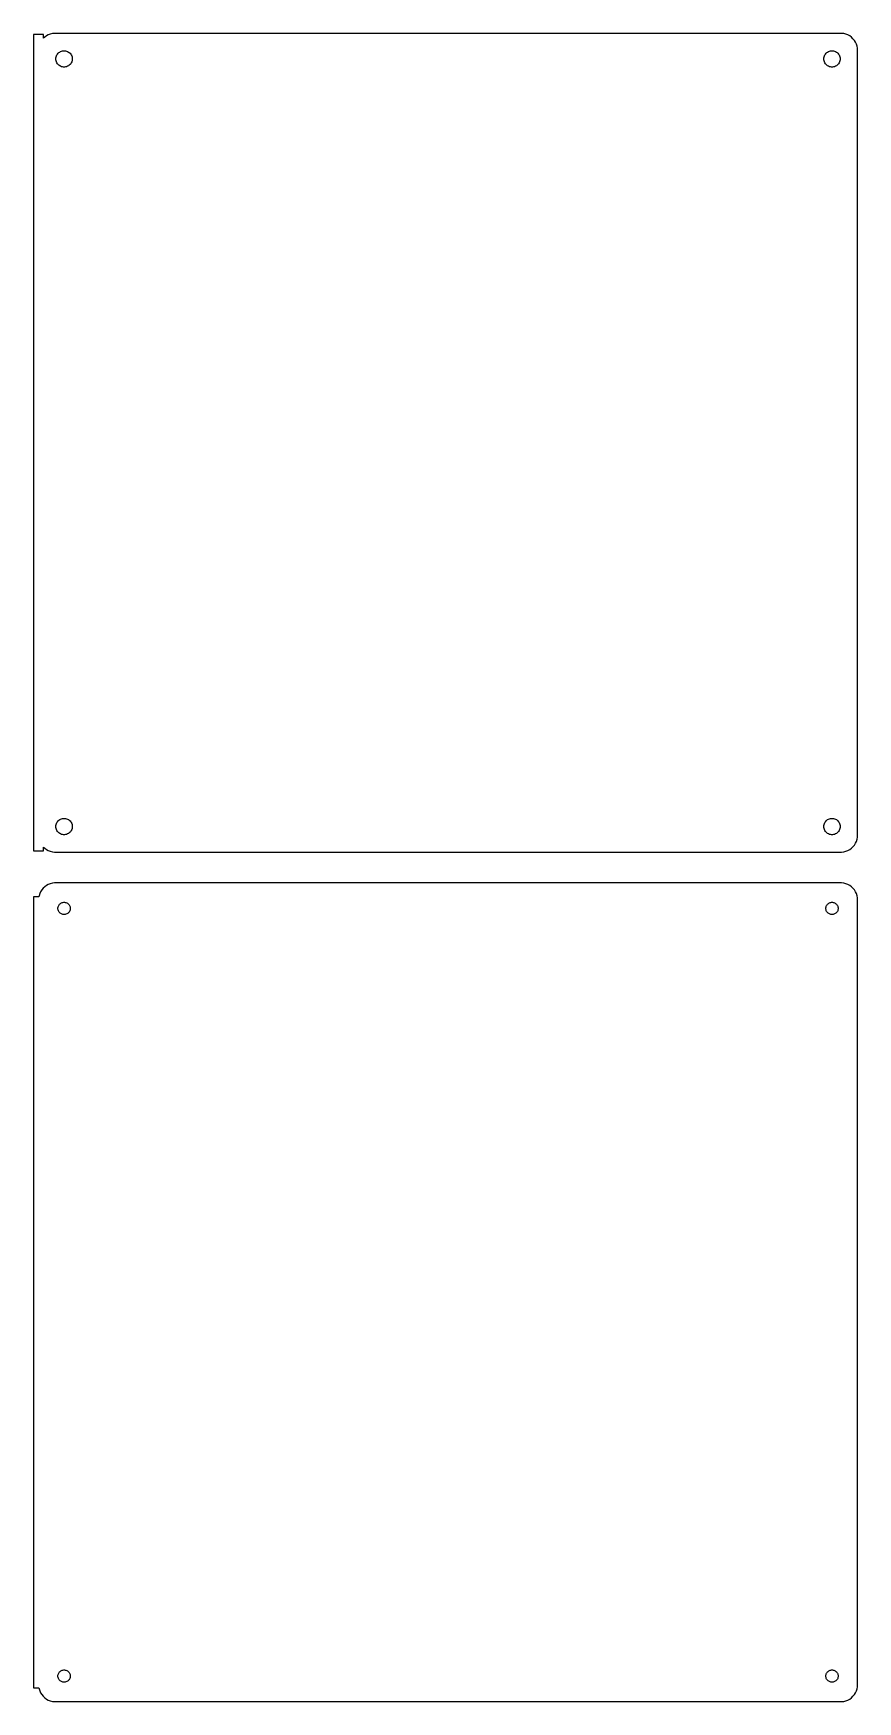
# Model space of a CAD drawing. Header units: metres. Extents: x -122 to 120, y 129 to 618.
import ezdxf

# ---------------------------------------------------------------- set-up
doc = ezdxf.new("R2010")
doc.units = ezdxf.units.M

msp = doc.modelspace()

# ---------------------------------------------------------------- linework, layer by layer
for p, q in [((-118.5, 617.615), (-121.5, 617.615)), ((-121.5, 617.615), (-121.5, 378.385)), ((-118.5, 616.559), (-118.5, 617.615)), ((-118.187, 616.853), (-118.5, 616.559)), ((-117.679, 617.222), (-118.187, 616.853)), ((-117.129, 617.524), (-117.679, 617.222)), ((-116.545, 617.755), (-117.129, 617.524)), ((-115.937, 617.911), (-116.545, 617.755)), ((-115.314, 617.99), (-115.937, 617.911)), ((115.314, 617.99), (-115.314, 617.99)), ((115.937, 617.911), (115.314, 617.99)), ((116.545, 617.755), (115.937, 617.911)), ((117.129, 617.524), (116.545, 617.755)), ((117.679, 617.222), (117.129, 617.524)), ((118.187, 616.853), (117.679, 617.222)), ((118.645, 616.423), (118.187, 616.853)), ((119.045, 615.939), (118.645, 616.423)), ((-114.825, 611.097), (-114.731, 611.383)), ((-114.731, 611.383), (-114.603, 611.656)), ((-114.603, 611.656), (-114.442, 611.911)), ((-114.442, 611.911), (-114.25, 612.143)), ((-114.25, 612.143), (-114.03, 612.349)), ((-114.03, 612.349), (-113.786, 612.526)), ((-113.786, 612.526), (-113.522, 612.672)), ((-113.522, 612.672), (-113.242, 612.783)), ((-113.242, 612.783), (-112.95, 612.857)), ((-112.95, 612.857), (-112.651, 612.895)), ((-112.651, 612.895), (-112.349, 612.895)), ((-112.349, 612.895), (-112.05, 612.857)), ((-112.05, 612.857), (-111.758, 612.783)), ((-111.758, 612.783), (-111.478, 612.672)), ((-111.478, 612.672), (-111.214, 612.526)), ((-111.214, 612.526), (-110.97, 612.349)), ((-110.97, 612.349), (-110.75, 612.143)), ((-110.75, 612.143), (-110.558, 611.911)), ((-110.558, 611.911), (-110.397, 611.656)), ((-110.397, 611.656), (-110.269, 611.383)), ((-110.269, 611.383), (-110.175, 611.097)), ((110.175, 611.097), (110.269, 611.383)), ((110.269, 611.383), (110.397, 611.656)), ((110.397, 611.656), (110.558, 611.911)), ((110.558, 611.911), (110.75, 612.143)), ((110.75, 612.143), (110.97, 612.349)), ((110.97, 612.349), (111.214, 612.526)), ((111.214, 612.526), (111.478, 612.672)), ((111.478, 612.672), (111.758, 612.783)), ((111.758, 612.783), (112.05, 612.857)), ((112.05, 612.857), (112.349, 612.895)), ((112.349, 612.895), (112.651, 612.895)), ((112.651, 612.895), (112.95, 612.857)), ((112.95, 612.857), (113.242, 612.783)), ((113.242, 612.783), (113.522, 612.672)), ((113.522, 612.672), (113.786, 612.526)), ((113.786, 612.526), (114.03, 612.349)), ((114.03, 612.349), (114.25, 612.143)), ((114.25, 612.143), (114.442, 611.911)), ((114.442, 611.911), (114.603, 611.656)), ((114.603, 611.656), (114.731, 611.383)), ((114.731, 611.383), (114.825, 611.097)), ((119.382, 615.409), (119.045, 615.939)), ((119.649, 614.841), (119.382, 615.409)), ((119.843, 614.243), (119.649, 614.841)), ((119.961, 613.627), (119.843, 614.243)), ((120, 613), (119.961, 613.627)), ((120, 383), (120, 613)), ((-114.9, 610.5), (-114.881, 610.801)), ((-114.881, 610.199), (-114.9, 610.5)), ((-114.881, 610.801), (-114.825, 611.097)), ((-114.825, 609.903), (-114.881, 610.199)), ((-114.731, 609.617), (-114.825, 609.903)), ((-114.603, 609.344), (-114.731, 609.617)), ((-114.442, 609.089), (-114.603, 609.344)), ((-114.25, 608.857), (-114.442, 609.089)), ((-114.03, 608.651), (-114.25, 608.857)), ((-113.786, 608.474), (-114.03, 608.651)), ((-113.522, 608.328), (-113.786, 608.474)), ((-113.242, 608.217), (-113.522, 608.328)), ((-112.95, 608.143), (-113.242, 608.217)), ((-112.651, 608.105), (-112.95, 608.143)), ((-112.349, 608.105), (-112.651, 608.105)), ((-112.05, 608.143), (-112.349, 608.105)), ((-111.758, 608.217), (-112.05, 608.143)), ((-111.478, 608.328), (-111.758, 608.217)), ((-111.214, 608.474), (-111.478, 608.328)), ((-110.97, 608.651), (-111.214, 608.474)), ((-110.75, 608.857), (-110.97, 608.651)), ((-110.558, 609.089), (-110.75, 608.857)), ((-110.397, 609.344), (-110.558, 609.089)), ((-110.269, 609.617), (-110.397, 609.344)), ((-110.175, 609.903), (-110.269, 609.617)), ((-110.175, 611.097), (-110.119, 610.801)), ((-110.119, 610.199), (-110.175, 609.903)), ((-110.119, 610.801), (-110.1, 610.5)), ((-110.1, 610.5), (-110.119, 610.199)), ((110.1, 610.5), (110.119, 610.801)), ((110.119, 610.199), (110.1, 610.5)), ((110.119, 610.801), (110.175, 611.097)), ((110.175, 609.903), (110.119, 610.199)), ((110.269, 609.617), (110.175, 609.903)), ((110.397, 609.344), (110.269, 609.617)), ((110.558, 609.089), (110.397, 609.344)), ((110.75, 608.857), (110.558, 609.089)), ((110.97, 608.651), (110.75, 608.857)), ((111.214, 608.474), (110.97, 608.651)), ((111.478, 608.328), (111.214, 608.474)), ((111.758, 608.217), (111.478, 608.328)), ((112.05, 608.143), (111.758, 608.217)), ((112.349, 608.105), (112.05, 608.143)), ((112.651, 608.105), (112.349, 608.105)), ((112.95, 608.143), (112.651, 608.105)), ((113.242, 608.217), (112.95, 608.143)), ((113.522, 608.328), (113.242, 608.217)), ((113.786, 608.474), (113.522, 608.328)), ((114.03, 608.651), (113.786, 608.474)), ((114.25, 608.857), (114.03, 608.651)), ((114.442, 609.089), (114.25, 608.857)), ((114.603, 609.344), (114.442, 609.089)), ((114.731, 609.617), (114.603, 609.344)), ((114.825, 609.903), (114.731, 609.617)), ((114.825, 611.097), (114.881, 610.801)), ((114.881, 610.199), (114.825, 609.903)), ((114.881, 610.801), (114.9, 610.5)), ((114.9, 610.5), (114.881, 610.199)), ((-114.825, 386.097), (-114.731, 386.383)), ((-114.731, 386.383), (-114.603, 386.656)), ((-114.603, 386.656), (-114.442, 386.911)), ((-114.442, 386.911), (-114.25, 387.143)), ((-114.25, 387.143), (-114.03, 387.349)), ((-114.03, 387.349), (-113.786, 387.526)), ((-113.786, 387.526), (-113.522, 387.672)), ((-113.522, 387.672), (-113.242, 387.783)), ((-113.242, 387.783), (-112.95, 387.857)), ((-112.95, 387.857), (-112.651, 387.895)), ((-112.651, 387.895), (-112.349, 387.895)), ((-112.349, 387.895), (-112.05, 387.857)), ((-112.05, 387.857), (-111.758, 387.783)), ((-111.758, 387.783), (-111.478, 387.672)), ((-111.478, 387.672), (-111.214, 387.526)), ((-111.214, 387.526), (-110.97, 387.349)), ((-110.97, 387.349), (-110.75, 387.143)), ((-110.75, 387.143), (-110.558, 386.911)), ((-110.558, 386.911), (-110.397, 386.656)), ((-110.397, 386.656), (-110.269, 386.383)), ((-110.269, 386.383), (-110.175, 386.097)), ((110.175, 386.097), (110.269, 386.383)), ((110.269, 386.383), (110.397, 386.656)), ((110.397, 386.656), (110.558, 386.911)), ((110.558, 386.911), (110.75, 387.143)), ((110.75, 387.143), (110.97, 387.349)), ((110.97, 387.349), (111.214, 387.526)), ((111.214, 387.526), (111.478, 387.672)), ((111.478, 387.672), (111.758, 387.783)), ((111.758, 387.783), (112.05, 387.857)), ((112.05, 387.857), (112.349, 387.895)), ((112.349, 387.895), (112.651, 387.895)), ((112.651, 387.895), (112.95, 387.857)), ((112.95, 387.857), (113.242, 387.783)), ((113.242, 387.783), (113.522, 387.672)), ((113.522, 387.672), (113.786, 387.526)), ((113.786, 387.526), (114.03, 387.349)), ((114.03, 387.349), (114.25, 387.143)), ((114.25, 387.143), (114.442, 386.911)), ((114.442, 386.911), (114.603, 386.656)), ((114.603, 386.656), (114.731, 386.383)), ((114.731, 386.383), (114.825, 386.097)), ((-114.9, 385.5), (-114.881, 385.801)), ((-114.881, 385.199), (-114.9, 385.5)), ((-114.881, 385.801), (-114.825, 386.097)), ((-114.825, 384.903), (-114.881, 385.199)), ((-114.731, 384.617), (-114.825, 384.903)), ((-114.603, 384.344), (-114.731, 384.617)), ((-114.442, 384.089), (-114.603, 384.344)), ((-114.25, 383.857), (-114.442, 384.089)), ((-114.03, 383.651), (-114.25, 383.857)), ((-113.786, 383.474), (-114.03, 383.651)), ((-113.522, 383.328), (-113.786, 383.474)), ((-113.242, 383.217), (-113.522, 383.328)), ((-112.95, 383.143), (-113.242, 383.217)), ((-112.651, 383.105), (-112.95, 383.143)), ((-112.349, 383.105), (-112.651, 383.105)), ((-112.05, 383.143), (-112.349, 383.105)), ((-111.758, 383.217), (-112.05, 383.143)), ((-111.478, 383.328), (-111.758, 383.217)), ((-111.214, 383.474), (-111.478, 383.328)), ((-110.97, 383.651), (-111.214, 383.474)), ((-110.75, 383.857), (-110.97, 383.651)), ((-110.558, 384.089), (-110.75, 383.857)), ((-110.397, 384.344), (-110.558, 384.089)), ((-110.269, 384.617), (-110.397, 384.344)), ((-110.175, 384.903), (-110.269, 384.617)), ((-110.175, 386.097), (-110.119, 385.801)), ((-110.119, 385.199), (-110.175, 384.903)), ((-110.119, 385.801), (-110.1, 385.5)), ((-110.1, 385.5), (-110.119, 385.199)), ((110.1, 385.5), (110.119, 385.801)), ((110.119, 385.199), (110.1, 385.5)), ((110.119, 385.801), (110.175, 386.097)), ((110.175, 384.903), (110.119, 385.199)), ((110.269, 384.617), (110.175, 384.903)), ((110.397, 384.344), (110.269, 384.617)), ((110.558, 384.089), (110.397, 384.344)), ((110.75, 383.857), (110.558, 384.089)), ((110.97, 383.651), (110.75, 383.857)), ((111.214, 383.474), (110.97, 383.651)), ((111.478, 383.328), (111.214, 383.474)), ((111.758, 383.217), (111.478, 383.328)), ((112.05, 383.143), (111.758, 383.217)), ((112.349, 383.105), (112.05, 383.143)), ((112.651, 383.105), (112.349, 383.105)), ((112.95, 383.143), (112.651, 383.105)), ((113.242, 383.217), (112.95, 383.143)), ((113.522, 383.328), (113.242, 383.217)), ((113.786, 383.474), (113.522, 383.328)), ((114.03, 383.651), (113.786, 383.474)), ((114.25, 383.857), (114.03, 383.651)), ((114.442, 384.089), (114.25, 383.857)), ((114.603, 384.344), (114.442, 384.089)), ((114.731, 384.617), (114.603, 384.344)), ((114.825, 384.903), (114.731, 384.617)), ((114.825, 386.097), (114.881, 385.801)), ((114.881, 385.199), (114.825, 384.903)), ((114.881, 385.801), (114.9, 385.5)), ((114.9, 385.5), (114.881, 385.199)), ((119.649, 381.159), (119.843, 381.757)), ((119.843, 381.757), (119.961, 382.373)), ((119.961, 382.373), (120, 383)), ((-121.5, 378.385), (-118.5, 378.385)), ((-118.5, 378.385), (-118.5, 379.441)), ((-118.5, 379.441), (-118.187, 379.147)), ((-118.187, 379.147), (-117.679, 378.778)), ((-117.679, 378.778), (-117.129, 378.476)), ((-117.129, 378.476), (-116.545, 378.245)), ((-116.545, 378.245), (-115.937, 378.089)), ((-115.937, 378.089), (-115.314, 378.01)), ((-115.314, 378.01), (115.314, 378.01)), ((115.314, 378.01), (115.937, 378.089)), ((115.937, 378.089), (116.545, 378.245)), ((116.545, 378.245), (117.129, 378.476)), ((117.129, 378.476), (117.679, 378.778)), ((117.679, 378.778), (118.187, 379.147)), ((118.187, 379.147), (118.645, 379.577)), ((118.645, 379.577), (119.045, 380.061)), ((119.045, 380.061), (119.382, 380.591)), ((119.382, 380.591), (119.649, 381.159)), ((-119.045, 366.939), (-119.382, 366.409)), ((-118.645, 367.423), (-119.045, 366.939)), ((-118.187, 367.853), (-118.645, 367.423)), ((-117.679, 368.222), (-118.187, 367.853)), ((-117.129, 368.524), (-117.679, 368.222)), ((-116.545, 368.755), (-117.129, 368.524)), ((-115.937, 368.911), (-116.545, 368.755)), ((-115.314, 368.99), (-115.937, 368.911)), ((115.314, 368.99), (-115.314, 368.99)), ((115.937, 368.911), (115.314, 368.99)), ((116.545, 368.755), (115.937, 368.911)), ((117.129, 368.524), (116.545, 368.755)), ((117.679, 368.222), (117.129, 368.524)), ((118.187, 367.853), (117.679, 368.222)), ((118.645, 367.423), (118.187, 367.853)), ((119.045, 366.939), (118.645, 367.423)), ((119.382, 366.409), (119.045, 366.939)), ((-119.9, 364.944), (-121.5, 364.944)), ((-121.5, 364.944), (-121.5, 133.056)), ((-119.843, 365.243), (-119.9, 364.944)), ((-119.649, 365.841), (-119.843, 365.243)), ((-119.382, 366.409), (-119.649, 365.841)), ((-114.286, 361.726), (-114.243, 361.948)), ((-114.243, 361.948), (-114.174, 362.163)), ((-114.174, 362.163), (-114.077, 362.367)), ((-114.077, 362.367), (-113.956, 362.558)), ((-113.956, 362.558), (-113.812, 362.732)), ((-113.812, 362.732), (-113.647, 362.887)), ((-113.647, 362.887), (-113.464, 363.02)), ((-113.464, 363.02), (-113.266, 363.129)), ((-113.266, 363.129), (-113.056, 363.212)), ((-113.056, 363.212), (-112.837, 363.268)), ((-112.837, 363.268), (-112.613, 363.296)), ((-112.613, 363.296), (-112.387, 363.296)), ((-112.387, 363.296), (-112.163, 363.268)), ((-112.163, 363.268), (-111.944, 363.212)), ((-111.944, 363.212), (-111.734, 363.129)), ((-111.734, 363.129), (-111.536, 363.02)), ((-111.536, 363.02), (-111.353, 362.887)), ((-111.353, 362.887), (-111.188, 362.732)), ((-111.188, 362.732), (-111.044, 362.558)), ((-111.044, 362.558), (-110.923, 362.367)), ((-110.923, 362.367), (-110.826, 362.163)), ((-110.826, 362.163), (-110.757, 361.948)), ((-110.757, 361.948), (-110.714, 361.726)), ((110.714, 361.726), (110.757, 361.948)), ((110.757, 361.948), (110.826, 362.163)), ((110.826, 362.163), (110.923, 362.367)), ((110.923, 362.367), (111.044, 362.558)), ((111.044, 362.558), (111.188, 362.732)), ((111.188, 362.732), (111.353, 362.887)), ((111.353, 362.887), (111.536, 363.02)), ((111.536, 363.02), (111.734, 363.129)), ((111.734, 363.129), (111.944, 363.212)), ((111.944, 363.212), (112.163, 363.268)), ((112.163, 363.268), (112.387, 363.296)), ((112.387, 363.296), (112.613, 363.296)), ((112.613, 363.296), (112.837, 363.268)), ((112.837, 363.268), (113.056, 363.212)), ((113.056, 363.212), (113.266, 363.129)), ((113.266, 363.129), (113.464, 363.02)), ((113.464, 363.02), (113.647, 362.887)), ((113.647, 362.887), (113.812, 362.732)), ((113.812, 362.732), (113.956, 362.558)), ((113.956, 362.558), (114.077, 362.367)), ((114.077, 362.367), (114.174, 362.163)), ((114.174, 362.163), (114.243, 361.948)), ((114.243, 361.948), (114.286, 361.726)), ((119.649, 365.841), (119.382, 366.409)), ((119.843, 365.243), (119.649, 365.841)), ((119.961, 364.627), (119.843, 365.243)), ((120, 364), (119.961, 364.627)), ((120, 134), (120, 364)), ((-114.3, 361.5), (-114.286, 361.726)), ((-114.286, 361.274), (-114.3, 361.5)), ((-114.243, 361.052), (-114.286, 361.274)), ((-114.174, 360.837), (-114.243, 361.052)), ((-114.077, 360.633), (-114.174, 360.837)), ((-113.956, 360.442), (-114.077, 360.633)), ((-113.812, 360.268), (-113.956, 360.442)), ((-113.647, 360.113), (-113.812, 360.268)), ((-113.464, 359.98), (-113.647, 360.113)), ((-113.266, 359.871), (-113.464, 359.98)), ((-113.056, 359.788), (-113.266, 359.871)), ((-112.837, 359.732), (-113.056, 359.788)), ((-112.613, 359.704), (-112.837, 359.732)), ((-112.387, 359.704), (-112.613, 359.704)), ((-112.163, 359.732), (-112.387, 359.704)), ((-111.944, 359.788), (-112.163, 359.732)), ((-111.734, 359.871), (-111.944, 359.788)), ((-111.536, 359.98), (-111.734, 359.871)), ((-111.353, 360.113), (-111.536, 359.98)), ((-111.188, 360.268), (-111.353, 360.113)), ((-111.044, 360.442), (-111.188, 360.268)), ((-110.923, 360.633), (-111.044, 360.442)), ((-110.826, 360.837), (-110.923, 360.633)), ((-110.757, 361.052), (-110.826, 360.837)), ((-110.714, 361.274), (-110.757, 361.052)), ((-110.714, 361.726), (-110.7, 361.5)), ((-110.7, 361.5), (-110.714, 361.274)), ((110.7, 361.5), (110.714, 361.726)), ((110.714, 361.274), (110.7, 361.5)), ((110.757, 361.052), (110.714, 361.274)), ((110.826, 360.837), (110.757, 361.052)), ((110.923, 360.633), (110.826, 360.837)), ((111.044, 360.442), (110.923, 360.633)), ((111.188, 360.268), (111.044, 360.442)), ((111.353, 360.113), (111.188, 360.268)), ((111.536, 359.98), (111.353, 360.113)), ((111.734, 359.871), (111.536, 359.98)), ((111.944, 359.788), (111.734, 359.871)), ((112.163, 359.732), (111.944, 359.788)), ((112.387, 359.704), (112.163, 359.732)), ((112.613, 359.704), (112.387, 359.704)), ((112.837, 359.732), (112.613, 359.704)), ((113.056, 359.788), (112.837, 359.732)), ((113.266, 359.871), (113.056, 359.788)), ((113.464, 359.98), (113.266, 359.871)), ((113.647, 360.113), (113.464, 359.98)), ((113.812, 360.268), (113.647, 360.113)), ((113.956, 360.442), (113.812, 360.268)), ((114.077, 360.633), (113.956, 360.442)), ((114.174, 360.837), (114.077, 360.633)), ((114.243, 361.052), (114.174, 360.837)), ((114.286, 361.274), (114.243, 361.052)), ((114.286, 361.726), (114.3, 361.5)), ((114.3, 361.5), (114.286, 361.274)), ((-114.286, 136.726), (-114.243, 136.948)), ((-114.243, 136.948), (-114.174, 137.163)), ((-114.174, 137.163), (-114.077, 137.367)), ((-114.077, 137.367), (-113.956, 137.558)), ((-113.956, 137.558), (-113.812, 137.732)), ((-113.812, 137.732), (-113.647, 137.887)), ((-113.647, 137.887), (-113.464, 138.02)), ((-113.464, 138.02), (-113.266, 138.129)), ((-113.266, 138.129), (-113.056, 138.212)), ((-113.056, 138.212), (-112.837, 138.268)), ((-112.837, 138.268), (-112.613, 138.296)), ((-112.613, 138.296), (-112.387, 138.296)), ((-112.387, 138.296), (-112.163, 138.268)), ((-112.163, 138.268), (-111.944, 138.212)), ((-111.944, 138.212), (-111.734, 138.129)), ((-111.734, 138.129), (-111.536, 138.02)), ((-111.536, 138.02), (-111.353, 137.887)), ((-111.353, 137.887), (-111.188, 137.732)), ((-111.188, 137.732), (-111.044, 137.558)), ((-111.044, 137.558), (-110.923, 137.367)), ((-110.923, 137.367), (-110.826, 137.163)), ((-110.826, 137.163), (-110.757, 136.948)), ((-110.757, 136.948), (-110.714, 136.726)), ((110.714, 136.726), (110.757, 136.948)), ((110.757, 136.948), (110.826, 137.163)), ((110.826, 137.163), (110.923, 137.367)), ((110.923, 137.367), (111.044, 137.558)), ((111.044, 137.558), (111.188, 137.732)), ((111.188, 137.732), (111.353, 137.887)), ((111.353, 137.887), (111.536, 138.02)), ((111.536, 138.02), (111.734, 138.129)), ((111.734, 138.129), (111.944, 138.212)), ((111.944, 138.212), (112.163, 138.268)), ((112.163, 138.268), (112.387, 138.296)), ((112.387, 138.296), (112.613, 138.296)), ((112.613, 138.296), (112.837, 138.268)), ((112.837, 138.268), (113.056, 138.212)), ((113.056, 138.212), (113.266, 138.129)), ((113.266, 138.129), (113.464, 138.02)), ((113.464, 138.02), (113.647, 137.887)), ((113.647, 137.887), (113.812, 137.732)), ((113.812, 137.732), (113.956, 137.558)), ((113.956, 137.558), (114.077, 137.367)), ((114.077, 137.367), (114.174, 137.163)), ((114.174, 137.163), (114.243, 136.948)), ((114.243, 136.948), (114.286, 136.726)), ((-121.5, 133.056), (-119.9, 133.056)), ((-119.9, 133.056), (-119.843, 132.757)), ((-119.843, 132.757), (-119.649, 132.159)), ((-119.649, 132.159), (-119.382, 131.591)), ((-114.3, 136.5), (-114.286, 136.726)), ((-114.286, 136.274), (-114.3, 136.5)), ((-114.243, 136.052), (-114.286, 136.274)), ((-114.174, 135.837), (-114.243, 136.052)), ((-114.077, 135.633), (-114.174, 135.837)), ((-113.956, 135.442), (-114.077, 135.633)), ((-113.812, 135.268), (-113.956, 135.442)), ((-113.647, 135.113), (-113.812, 135.268)), ((-113.464, 134.98), (-113.647, 135.113)), ((-113.266, 134.871), (-113.464, 134.98)), ((-113.056, 134.788), (-113.266, 134.871)), ((-112.837, 134.732), (-113.056, 134.788)), ((-112.613, 134.704), (-112.837, 134.732)), ((-112.387, 134.704), (-112.613, 134.704)), ((-112.163, 134.732), (-112.387, 134.704)), ((-111.944, 134.788), (-112.163, 134.732)), ((-111.734, 134.871), (-111.944, 134.788)), ((-111.536, 134.98), (-111.734, 134.871)), ((-111.353, 135.113), (-111.536, 134.98)), ((-111.188, 135.268), (-111.353, 135.113)), ((-111.044, 135.442), (-111.188, 135.268)), ((-110.923, 135.633), (-111.044, 135.442)), ((-110.826, 135.837), (-110.923, 135.633)), ((-110.757, 136.052), (-110.826, 135.837)), ((-110.714, 136.274), (-110.757, 136.052)), ((-110.714, 136.726), (-110.7, 136.5)), ((-110.7, 136.5), (-110.714, 136.274)), ((110.7, 136.5), (110.714, 136.726)), ((110.714, 136.274), (110.7, 136.5)), ((110.757, 136.052), (110.714, 136.274)), ((110.826, 135.837), (110.757, 136.052)), ((110.923, 135.633), (110.826, 135.837)), ((111.044, 135.442), (110.923, 135.633)), ((111.188, 135.268), (111.044, 135.442)), ((111.353, 135.113), (111.188, 135.268)), ((111.536, 134.98), (111.353, 135.113)), ((111.734, 134.871), (111.536, 134.98)), ((111.944, 134.788), (111.734, 134.871)), ((112.163, 134.732), (111.944, 134.788)), ((112.387, 134.704), (112.163, 134.732)), ((112.613, 134.704), (112.387, 134.704)), ((112.837, 134.732), (112.613, 134.704)), ((113.056, 134.788), (112.837, 134.732)), ((113.266, 134.871), (113.056, 134.788)), ((113.464, 134.98), (113.266, 134.871)), ((113.647, 135.113), (113.464, 134.98)), ((113.812, 135.268), (113.647, 135.113)), ((113.956, 135.442), (113.812, 135.268)), ((114.077, 135.633), (113.956, 135.442)), ((114.174, 135.837), (114.077, 135.633)), ((114.243, 136.052), (114.174, 135.837)), ((114.286, 136.274), (114.243, 136.052)), ((114.286, 136.726), (114.3, 136.5)), ((114.3, 136.5), (114.286, 136.274)), ((119.382, 131.591), (119.649, 132.159)), ((119.649, 132.159), (119.843, 132.757)), ((119.843, 132.757), (119.961, 133.373)), ((119.961, 133.373), (120, 134)), ((-119.382, 131.591), (-119.045, 131.061)), ((-119.045, 131.061), (-118.645, 130.577)), ((-118.645, 130.577), (-118.187, 130.147)), ((-118.187, 130.147), (-117.679, 129.778)), ((-117.679, 129.778), (-117.129, 129.476)), ((-117.129, 129.476), (-116.545, 129.245)), ((-116.545, 129.245), (-115.937, 129.089)), ((-115.937, 129.089), (-115.314, 129.01)), ((-115.314, 129.01), (115.314, 129.01)), ((115.314, 129.01), (115.937, 129.089)), ((115.937, 129.089), (116.545, 129.245)), ((116.545, 129.245), (117.129, 129.476)), ((117.129, 129.476), (117.679, 129.778)), ((117.679, 129.778), (118.187, 130.147)), ((118.187, 130.147), (118.645, 130.577)), ((118.645, 130.577), (119.045, 131.061)), ((119.045, 131.061), (119.382, 131.591))]:
    msp.add_line(p, q)

doc.saveas('drawing.dxf')
